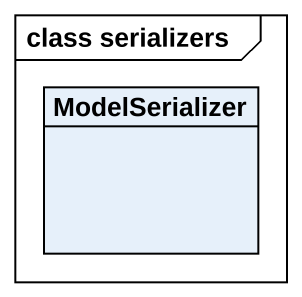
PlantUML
@startuml
mainframe class serializers
hide circle
hide empty members
class ModelSerializer
@enduml
